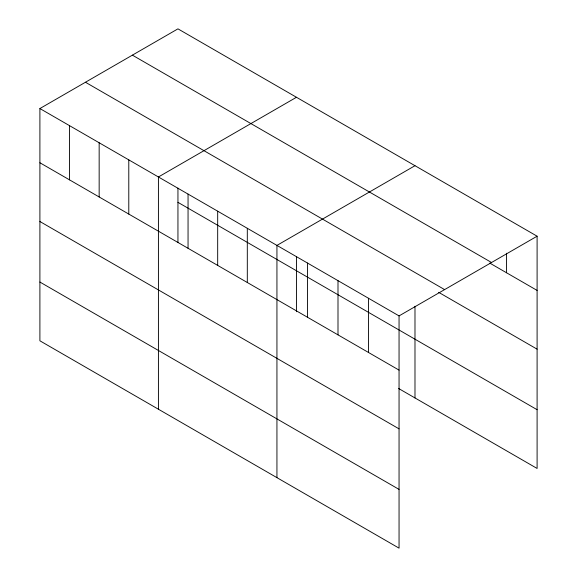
<?xml version="1.0" encoding="UTF-8"?>
<svg xmlns="http://www.w3.org/2000/svg" width="577" height="577" viewBox="0 0 577 577"><rect width="100%" height="100%" fill="white"/><g stroke="black" fill="none" stroke-linecap="round" stroke-linejoin="round"><path stroke-width="0.87" d="M39.9 108.548L399.053 315.907L399.053 548.15L39.9 340.798L39.9 108.548L177.947 28.85L537.1 236.202L537.1 468.452L398.613 388.494M296.47 97.275L158.423 176.98L158.423 409.223M414.986 165.707L276.938 245.405L276.938 477.648M399.053 315.907L537.1 236.202M132.393 55.154L491.546 262.506M489.779 263.09L537.1 290.411M85.454 82.251L444.607 289.604M438.65 292.323L537.1 349.164M177.947 202.339L537.1 409.699M39.9 162.757L399.053 370.117M39.9 221.51L399.053 428.862M39.9 282.045L399.053 489.397M506.57 253.238L506.57 272.784M414.986 306.257L414.986 397.95M368.523 298.28L368.523 352.489M337.999 280.653L337.999 334.862M307.469 263.033L307.469 317.235M296.47 256.527L296.47 311.717M247.309 228.297L247.309 282.506M217.68 211.189L217.68 265.398M188.052 194.088L188.052 248.29M177.947 188.102L177.947 242.398M128.786 159.872L128.786 214.081M99.157 142.764L99.157 196.973M69.528 125.656L69.528 179.865"/></g></svg>
